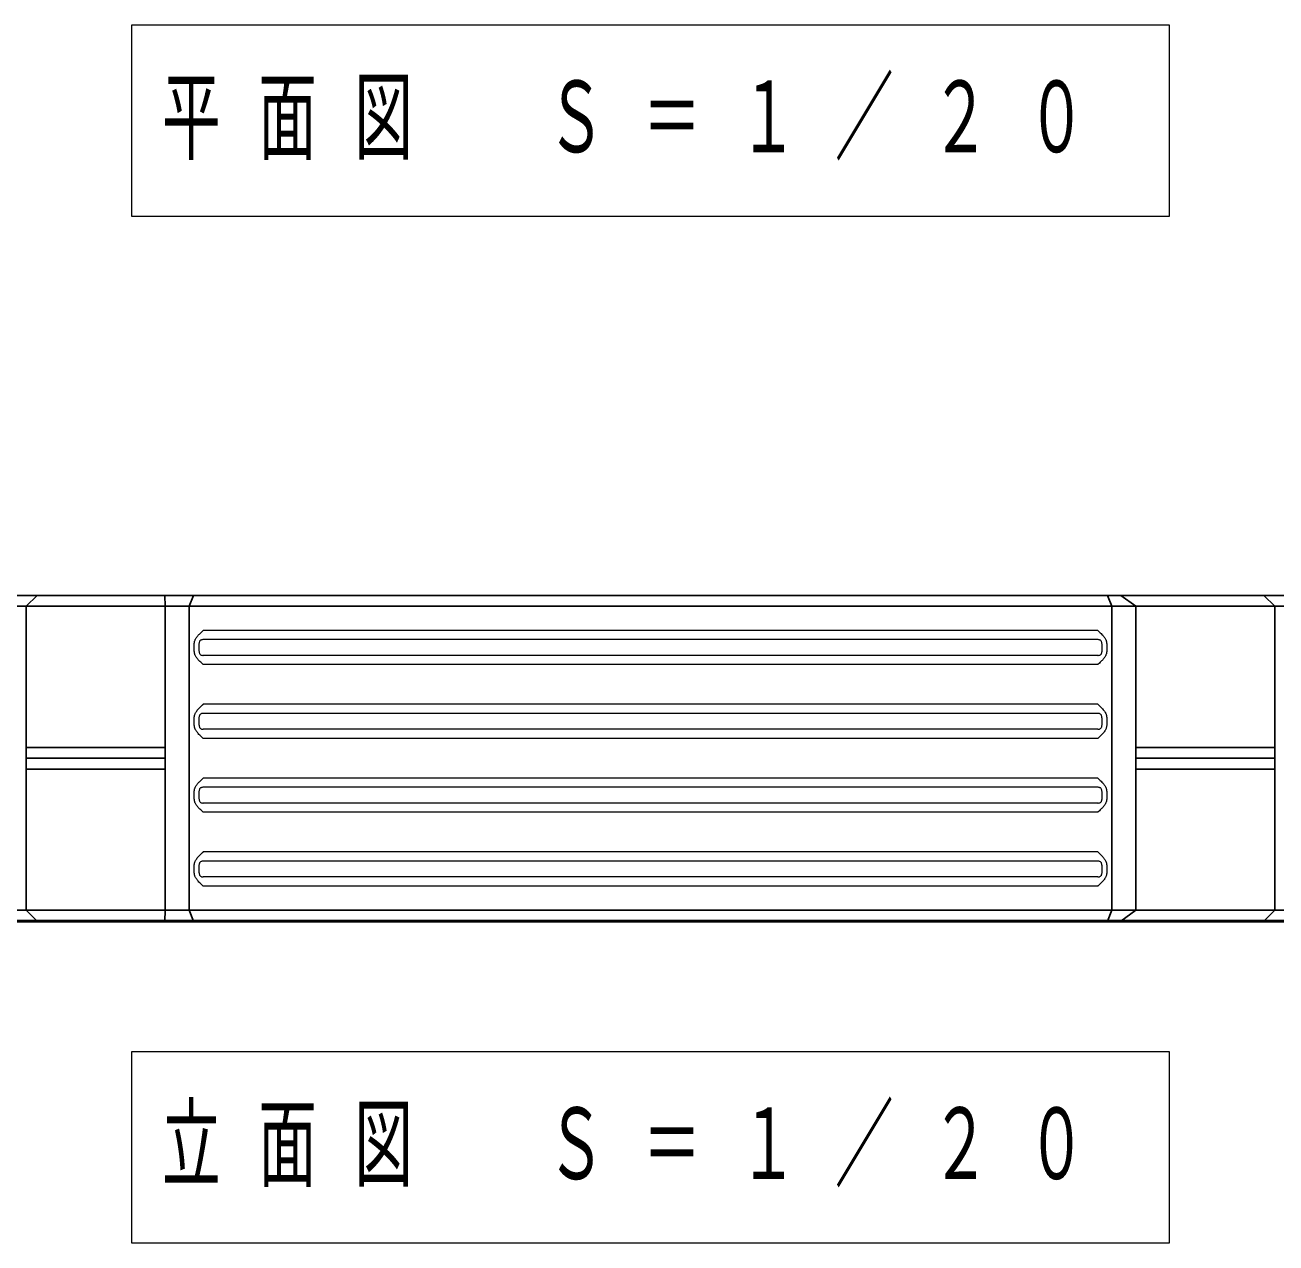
# Model space of a CAD drawing. Units: millimetres on the paper, with parts at other scales. Extents: x -385 to 0, y -12 to 267.
# Drawn here: x -300.4 to -242.7, y 72.7 to 128.8 of the extents above; entities that cross this region are included whole.
import ezdxf

# ---------------------------------------------------------------- set-up
doc = ezdxf.new("R2010")
doc.units = ezdxf.units.MM
doc.layers.add('1_20', color=131, linetype='Continuous', lineweight=13)
doc.styles.add('ＭＳ ゴシック', font='')
doc.styles.get('ＭＳ ゴシック').set_extended_font_data('MS Gothic')

msp = doc.modelspace()

# ---------------------------------------------------------------- linework, layer by layer
at = {"layer": '1_20', "color": 7}
for p, q in [((-295.458, 128.812), (-295.458, 120.012)), ((-247.658, 128.812), (-295.458, 128.812)), ((-247.658, 120.012), (-247.658, 128.812)), ((-295.458, 120.012), (-247.658, 120.012)), ((-295.458, 81.527), (-295.458, 72.727)), ((-247.658, 81.527), (-295.458, 81.527)), ((-247.658, 72.727), (-247.658, 81.527)), ((-295.458, 72.727), (-247.658, 72.727))]:
    msp.add_line(p, q, dxfattribs=at)
at = {"layer": '1_20', "color": 7, "lineweight": 25}
for p, q in [((-325.308, 102.047), (-217.808, 102.047)), ((-324.808, 102.547), (-218.308, 102.547)), ((-300.308, 102.047), (-299.808, 102.547)), ((-300.308, 88.047), (-300.308, 102.047)), ((-293.934, 102.547), (-293.907, 102.047)), ((-293.907, 88.047), (-293.907, 102.047)), ((-292.808, 102.047), (-292.601, 102.547)), ((-292.808, 88.047), (-292.808, 102.047)), ((-250.515, 102.547), (-250.308, 102.047)), ((-250.308, 88.047), (-250.308, 102.047)), ((-249.896, 102.547), (-249.21, 102.047)), ((-249.21, 88.047), (-249.21, 102.047)), ((-243.308, 102.547), (-242.808, 102.047)), ((-242.808, 88.047), (-242.808, 102.047)), ((-300.308, 95.547), (-293.907, 95.547)), ((-249.21, 95.547), (-242.808, 95.547)), ((-300.308, 95.047), (-293.907, 95.047)), ((-300.308, 94.547), (-293.907, 94.547)), ((-249.21, 95.047), (-242.808, 95.047)), ((-249.21, 94.547), (-242.808, 94.547)), ((-325.308, 88.047), (-217.808, 88.047)), ((-300.308, 88.047), (-299.808, 87.547)), ((-293.934, 87.547), (-293.907, 88.047)), ((-292.808, 88.047), (-292.601, 87.547)), ((-250.515, 87.547), (-250.308, 88.047)), ((-249.896, 87.547), (-249.21, 88.047)), ((-243.308, 87.547), (-242.808, 88.047)), ((-324.808, 87.547), (-218.308, 87.547))]:
    msp.add_line(p, q, dxfattribs=at)
at = {"layer": '1_20'}
for p, q in [((-292.168, 100.899), (-292.18, 100.913)), ((-250.958, 100.932), (-292.158, 100.932)), ((-250.958, 100.512), (-292.158, 100.512)), ((-292.583, 100.097), (-292.583, 100.197)), ((-292.347, 100.097), (-292.347, 100.197)), ((-250.958, 99.782), (-292.158, 99.782)), ((-250.77, 100.197), (-250.77, 100.097)), ((-250.534, 100.197), (-250.534, 100.097)), ((-250.958, 99.363), (-292.158, 99.363)), ((-250.949, 99.395), (-250.937, 99.382)), ((-292.168, 97.499), (-292.18, 97.513)), ((-250.958, 97.532), (-292.158, 97.532)), ((-250.958, 97.112), (-292.158, 97.112)), ((-292.583, 96.697), (-292.583, 96.797)), ((-292.347, 96.697), (-292.347, 96.797)), ((-250.958, 96.382), (-292.158, 96.382)), ((-250.77, 96.797), (-250.77, 96.697)), ((-250.534, 96.797), (-250.534, 96.697)), ((-250.958, 95.963), (-292.158, 95.963)), ((-292.168, 94.099), (-292.18, 94.113)), ((-250.958, 94.132), (-292.158, 94.132)), ((-292.583, 93.297), (-292.583, 93.397)), ((-292.347, 93.297), (-292.347, 93.397)), ((-250.958, 93.712), (-292.158, 93.712)), ((-250.77, 93.397), (-250.77, 93.297)), ((-250.534, 93.397), (-250.534, 93.297)), ((-250.958, 92.982), (-292.158, 92.982)), ((-250.958, 92.563), (-292.158, 92.563)), ((-250.949, 92.595), (-250.937, 92.582)), ((-292.169, 90.697), (-292.182, 90.712)), ((-250.958, 90.732), (-292.158, 90.732)), ((-292.583, 89.897), (-292.583, 89.997)), ((-292.347, 89.897), (-292.347, 89.997)), ((-250.958, 90.312), (-292.158, 90.312)), ((-250.77, 89.997), (-250.77, 89.897)), ((-250.534, 89.997), (-250.534, 89.897)), ((-250.958, 89.582), (-292.158, 89.582)), ((-250.958, 89.163), (-292.158, 89.163)), ((-250.949, 89.195), (-250.937, 89.182))]:
    msp.add_line(p, q, dxfattribs=at)
at = {"layer": '1_20', "color": 2, "lineweight": 50}
msp.add_line((-330.665, 87.547), (-212.452, 87.547), dxfattribs=at)
at = {"layer": '1_20'}
for points in [[(-292.485, 100.589), (-292.461, 100.623), (-292.437, 100.655), (-292.412, 100.686), (-292.387, 100.714), (-292.362, 100.741), (-292.337, 100.767), (-292.307, 100.797), (-292.277, 100.825), (-292.238, 100.861), (-292.158, 100.932)], [(-250.958, 100.932), (-250.876, 100.859), (-250.845, 100.83), (-250.798, 100.785), (-250.762, 100.749), (-250.727, 100.711), (-250.702, 100.683), (-250.678, 100.653), (-250.655, 100.622), (-250.632, 100.589)], [(-292.583, 100.197), (-292.582, 100.241), (-292.579, 100.287), (-292.574, 100.333), (-292.567, 100.379), (-292.557, 100.424), (-292.543, 100.469), (-292.535, 100.492), (-292.525, 100.514), (-292.516, 100.535), (-292.505, 100.555), (-292.485, 100.589)], [(-292.347, 100.197), (-292.346, 100.237), (-292.345, 100.277), (-292.343, 100.308), (-292.34, 100.338), (-292.335, 100.37), (-292.328, 100.401), (-292.323, 100.421), (-292.317, 100.439), (-292.31, 100.454), (-292.303, 100.469)], [(-292.158, 100.512), (-292.185, 100.511), (-292.212, 100.507), (-292.237, 100.501), (-292.261, 100.492), (-292.283, 100.482), (-292.303, 100.469)], [(-250.813, 100.469), (-250.833, 100.482), (-250.855, 100.492), (-250.88, 100.501), (-250.905, 100.507), (-250.931, 100.511), (-250.958, 100.512)], [(-250.813, 100.469), (-250.803, 100.445), (-250.794, 100.419), (-250.786, 100.392), (-250.782, 100.37), (-250.779, 100.348), (-250.775, 100.313), (-250.772, 100.277), (-250.77, 100.237), (-250.77, 100.197)], [(-250.632, 100.589), (-250.615, 100.561), (-250.599, 100.531), (-250.585, 100.5), (-250.577, 100.478), (-250.569, 100.456), (-250.557, 100.41), (-250.548, 100.365), (-250.541, 100.32), (-250.538, 100.289), (-250.536, 100.258), (-250.534, 100.197)], [(-292.485, 99.705), (-292.502, 99.734), (-292.518, 99.764), (-292.531, 99.795), (-292.54, 99.817), (-292.547, 99.839), (-292.56, 99.884), (-292.569, 99.93), (-292.576, 99.975), (-292.579, 100.006), (-292.581, 100.037), (-292.583, 100.097)], [(-292.158, 99.363), (-292.241, 99.436), (-292.272, 99.465), (-292.319, 99.51), (-292.355, 99.546), (-292.39, 99.584), (-292.414, 99.612), (-292.439, 99.642), (-292.462, 99.673), (-292.485, 99.705)], [(-292.303, 99.826), (-292.314, 99.85), (-292.323, 99.876), (-292.33, 99.903), (-292.335, 99.924), (-292.338, 99.947), (-292.342, 99.982), (-292.345, 100.018), (-292.346, 100.058), (-292.347, 100.097)], [(-292.303, 99.826), (-292.283, 99.813), (-292.261, 99.802), (-292.237, 99.794), (-292.212, 99.788), (-292.185, 99.784), (-292.158, 99.782)], [(-250.958, 99.782), (-250.931, 99.784), (-250.905, 99.788), (-250.88, 99.794), (-250.855, 99.802), (-250.833, 99.813), (-250.813, 99.826)], [(-250.632, 99.705), (-250.656, 99.671), (-250.68, 99.639), (-250.705, 99.609), (-250.73, 99.581), (-250.755, 99.553), (-250.78, 99.527), (-250.81, 99.498), (-250.839, 99.47), (-250.879, 99.433), (-250.958, 99.363)], [(-250.77, 100.097), (-250.77, 100.058), (-250.772, 100.018), (-250.774, 99.987), (-250.777, 99.957), (-250.782, 99.925), (-250.789, 99.894), (-250.794, 99.874), (-250.8, 99.856), (-250.806, 99.841), (-250.813, 99.826)], [(-250.534, 100.097), (-250.535, 100.054), (-250.538, 100.008), (-250.543, 99.962), (-250.55, 99.916), (-250.56, 99.871), (-250.574, 99.826), (-250.582, 99.803), (-250.591, 99.78), (-250.601, 99.76), (-250.611, 99.74), (-250.632, 99.705)], [(-292.485, 97.189), (-292.461, 97.223), (-292.437, 97.255), (-292.412, 97.286), (-292.387, 97.314), (-292.362, 97.341), (-292.337, 97.367), (-292.307, 97.397), (-292.277, 97.425), (-292.238, 97.461), (-292.158, 97.532)], [(-250.958, 97.532), (-250.876, 97.459), (-250.815, 97.402), (-250.784, 97.371), (-250.743, 97.329), (-250.702, 97.283), (-250.667, 97.238), (-250.649, 97.214), (-250.632, 97.189)], [(-292.583, 96.797), (-292.582, 96.841), (-292.579, 96.887), (-292.574, 96.933), (-292.567, 96.979), (-292.557, 97.024), (-292.543, 97.069), (-292.535, 97.092), (-292.525, 97.114), (-292.516, 97.135), (-292.505, 97.155), (-292.485, 97.189)], [(-292.347, 96.797), (-292.346, 96.837), (-292.345, 96.877), (-292.343, 96.908), (-292.34, 96.938), (-292.335, 96.97), (-292.328, 97.001), (-292.323, 97.021), (-292.317, 97.039), (-292.31, 97.054), (-292.303, 97.069)], [(-292.158, 97.112), (-292.185, 97.111), (-292.212, 97.107), (-292.237, 97.101), (-292.261, 97.092), (-292.283, 97.082), (-292.303, 97.069)], [(-250.813, 97.069), (-250.833, 97.082), (-250.855, 97.092), (-250.88, 97.101), (-250.905, 97.107), (-250.931, 97.111), (-250.958, 97.112)], [(-250.813, 97.069), (-250.802, 97.043), (-250.793, 97.016), (-250.785, 96.987), (-250.781, 96.964), (-250.778, 96.94), (-250.773, 96.891), (-250.771, 96.844), (-250.77, 96.797)], [(-250.632, 97.189), (-250.61, 97.153), (-250.591, 97.114), (-250.576, 97.075), (-250.568, 97.05), (-250.561, 97.025), (-250.549, 96.975), (-250.541, 96.922), (-250.536, 96.868), (-250.535, 96.833), (-250.534, 96.797)], [(-292.485, 96.305), (-292.502, 96.334), (-292.518, 96.364), (-292.531, 96.395), (-292.54, 96.417), (-292.547, 96.439), (-292.56, 96.484), (-292.569, 96.53), (-292.576, 96.575), (-292.579, 96.606), (-292.581, 96.637), (-292.583, 96.697)], [(-292.158, 95.963), (-292.241, 96.036), (-292.272, 96.065), (-292.319, 96.11), (-292.355, 96.146), (-292.39, 96.184), (-292.414, 96.212), (-292.439, 96.242), (-292.462, 96.273), (-292.485, 96.305)], [(-292.303, 96.426), (-292.314, 96.45), (-292.323, 96.476), (-292.33, 96.503), (-292.335, 96.524), (-292.338, 96.547), (-292.342, 96.582), (-292.345, 96.618), (-292.346, 96.658), (-292.347, 96.697)], [(-292.303, 96.426), (-292.283, 96.413), (-292.261, 96.402), (-292.237, 96.394), (-292.212, 96.388), (-292.185, 96.384), (-292.158, 96.382)], [(-250.958, 96.382), (-250.931, 96.384), (-250.905, 96.388), (-250.88, 96.394), (-250.855, 96.402), (-250.833, 96.413), (-250.813, 96.426)], [(-250.632, 96.305), (-250.662, 96.263), (-250.684, 96.234), (-250.706, 96.208), (-250.728, 96.182), (-250.773, 96.135), (-250.802, 96.105), (-250.832, 96.076), (-250.872, 96.04), (-250.958, 95.963)], [(-250.77, 96.697), (-250.771, 96.636), (-250.773, 96.606), (-250.775, 96.576), (-250.779, 96.547), (-250.783, 96.519), (-250.791, 96.486), (-250.801, 96.455), (-250.813, 96.426)], [(-250.534, 96.697), (-250.534, 96.672), (-250.537, 96.616), (-250.543, 96.56), (-250.547, 96.532), (-250.553, 96.504), (-250.558, 96.479), (-250.565, 96.455), (-250.575, 96.422), (-250.587, 96.39), (-250.601, 96.359), (-250.616, 96.332), (-250.632, 96.305)], [(-292.485, 93.789), (-292.461, 93.823), (-292.437, 93.855), (-292.412, 93.886), (-292.387, 93.914), (-292.362, 93.941), (-292.337, 93.967), (-292.307, 93.997), (-292.277, 94.025), (-292.238, 94.061), (-292.158, 94.132)], [(-250.958, 94.132), (-250.876, 94.059), (-250.845, 94.03), (-250.798, 93.985), (-250.762, 93.949), (-250.727, 93.911), (-250.702, 93.883), (-250.678, 93.853), (-250.655, 93.822), (-250.632, 93.789)], [(-292.583, 93.397), (-292.582, 93.441), (-292.579, 93.487), (-292.574, 93.533), (-292.567, 93.579), (-292.557, 93.624), (-292.543, 93.669), (-292.535, 93.692), (-292.525, 93.714), (-292.516, 93.735), (-292.505, 93.755), (-292.485, 93.789)], [(-292.347, 93.397), (-292.346, 93.437), (-292.345, 93.477), (-292.343, 93.508), (-292.34, 93.538), (-292.335, 93.57), (-292.328, 93.601), (-292.323, 93.621), (-292.317, 93.639), (-292.31, 93.654), (-292.303, 93.669)], [(-292.158, 93.712), (-292.185, 93.711), (-292.212, 93.707), (-292.237, 93.701), (-292.261, 93.692), (-292.283, 93.682), (-292.303, 93.669)], [(-250.813, 93.669), (-250.833, 93.682), (-250.855, 93.692), (-250.88, 93.701), (-250.905, 93.707), (-250.931, 93.711), (-250.958, 93.712)], [(-250.813, 93.669), (-250.803, 93.645), (-250.794, 93.619), (-250.786, 93.592), (-250.782, 93.57), (-250.779, 93.548), (-250.775, 93.513), (-250.772, 93.477), (-250.77, 93.437), (-250.77, 93.397)], [(-250.632, 93.789), (-250.615, 93.761), (-250.599, 93.731), (-250.585, 93.7), (-250.577, 93.678), (-250.569, 93.656), (-250.557, 93.61), (-250.548, 93.565), (-250.541, 93.52), (-250.538, 93.489), (-250.536, 93.458), (-250.534, 93.397)], [(-292.485, 92.905), (-292.502, 92.934), (-292.518, 92.964), (-292.531, 92.995), (-292.54, 93.017), (-292.547, 93.039), (-292.56, 93.084), (-292.569, 93.13), (-292.576, 93.175), (-292.579, 93.206), (-292.581, 93.237), (-292.583, 93.297)], [(-292.158, 92.563), (-292.241, 92.636), (-292.272, 92.665), (-292.319, 92.71), (-292.355, 92.746), (-292.39, 92.784), (-292.414, 92.812), (-292.439, 92.842), (-292.462, 92.873), (-292.485, 92.905)], [(-292.303, 93.026), (-292.314, 93.05), (-292.323, 93.076), (-292.33, 93.103), (-292.335, 93.124), (-292.338, 93.147), (-292.342, 93.182), (-292.345, 93.218), (-292.346, 93.258), (-292.347, 93.297)], [(-292.303, 93.026), (-292.283, 93.013), (-292.261, 93.002), (-292.237, 92.994), (-292.212, 92.988), (-292.185, 92.984), (-292.158, 92.982)], [(-250.958, 92.982), (-250.931, 92.984), (-250.905, 92.988), (-250.88, 92.994), (-250.855, 93.002), (-250.833, 93.013), (-250.813, 93.026)], [(-250.632, 92.905), (-250.656, 92.871), (-250.68, 92.839), (-250.705, 92.809), (-250.73, 92.781), (-250.755, 92.753), (-250.78, 92.727), (-250.81, 92.698), (-250.839, 92.67), (-250.879, 92.633), (-250.958, 92.563)], [(-250.77, 93.297), (-250.77, 93.258), (-250.772, 93.218), (-250.774, 93.187), (-250.777, 93.157), (-250.782, 93.125), (-250.789, 93.094), (-250.794, 93.074), (-250.8, 93.056), (-250.806, 93.041), (-250.813, 93.026)], [(-250.534, 93.297), (-250.535, 93.254), (-250.538, 93.208), (-250.543, 93.162), (-250.55, 93.116), (-250.56, 93.071), (-250.574, 93.026), (-250.582, 93.003), (-250.591, 92.98), (-250.601, 92.96), (-250.611, 92.94), (-250.632, 92.905)], [(-292.485, 90.389), (-292.461, 90.423), (-292.437, 90.455), (-292.412, 90.486), (-292.387, 90.514), (-292.362, 90.541), (-292.337, 90.567), (-292.307, 90.597), (-292.277, 90.625), (-292.238, 90.661), (-292.158, 90.732)], [(-250.958, 90.732), (-250.876, 90.659), (-250.845, 90.63), (-250.798, 90.585), (-250.762, 90.549), (-250.727, 90.511), (-250.702, 90.483), (-250.678, 90.453), (-250.655, 90.422), (-250.632, 90.389)], [(-292.583, 89.997), (-292.582, 90.041), (-292.579, 90.087), (-292.574, 90.133), (-292.567, 90.179), (-292.557, 90.224), (-292.543, 90.269), (-292.535, 90.292), (-292.525, 90.314), (-292.516, 90.335), (-292.505, 90.355), (-292.485, 90.389)], [(-292.485, 89.505), (-292.502, 89.534), (-292.518, 89.564), (-292.531, 89.595), (-292.54, 89.617), (-292.547, 89.639), (-292.56, 89.684), (-292.569, 89.73), (-292.576, 89.775), (-292.579, 89.806), (-292.581, 89.837), (-292.583, 89.897)], [(-292.347, 89.997), (-292.346, 90.037), (-292.345, 90.077), (-292.343, 90.108), (-292.34, 90.138), (-292.335, 90.17), (-292.328, 90.201), (-292.323, 90.221), (-292.317, 90.239), (-292.31, 90.254), (-292.303, 90.269)], [(-292.303, 89.626), (-292.314, 89.65), (-292.323, 89.676), (-292.33, 89.703), (-292.335, 89.724), (-292.338, 89.747), (-292.342, 89.782), (-292.345, 89.818), (-292.346, 89.858), (-292.347, 89.897)], [(-292.158, 90.312), (-292.185, 90.311), (-292.212, 90.307), (-292.237, 90.301), (-292.261, 90.292), (-292.283, 90.282), (-292.303, 90.269)], [(-250.813, 90.269), (-250.833, 90.282), (-250.855, 90.292), (-250.88, 90.301), (-250.905, 90.307), (-250.931, 90.311), (-250.958, 90.312)], [(-250.813, 90.269), (-250.803, 90.245), (-250.794, 90.219), (-250.786, 90.192), (-250.782, 90.17), (-250.779, 90.148), (-250.775, 90.113), (-250.772, 90.077), (-250.77, 90.037), (-250.77, 89.997)], [(-250.77, 89.897), (-250.77, 89.858), (-250.772, 89.818), (-250.774, 89.787), (-250.777, 89.757), (-250.782, 89.725), (-250.789, 89.694), (-250.794, 89.674), (-250.8, 89.656), (-250.806, 89.641), (-250.813, 89.626)], [(-250.632, 90.389), (-250.615, 90.361), (-250.599, 90.331), (-250.585, 90.3), (-250.577, 90.278), (-250.569, 90.256), (-250.557, 90.21), (-250.548, 90.165), (-250.541, 90.12), (-250.538, 90.089), (-250.536, 90.058), (-250.534, 89.997)], [(-250.534, 89.897), (-250.535, 89.854), (-250.538, 89.808), (-250.543, 89.762), (-250.55, 89.716), (-250.56, 89.671), (-250.574, 89.626), (-250.582, 89.603), (-250.591, 89.58), (-250.601, 89.56), (-250.611, 89.54), (-250.632, 89.505)], [(-292.158, 89.163), (-292.241, 89.236), (-292.272, 89.265), (-292.319, 89.31), (-292.355, 89.346), (-292.39, 89.384), (-292.414, 89.412), (-292.439, 89.442), (-292.462, 89.473), (-292.485, 89.505)], [(-292.303, 89.626), (-292.283, 89.613), (-292.261, 89.602), (-292.237, 89.594), (-292.212, 89.588), (-292.185, 89.584), (-292.158, 89.582)], [(-250.958, 89.582), (-250.931, 89.584), (-250.905, 89.588), (-250.88, 89.594), (-250.855, 89.602), (-250.833, 89.613), (-250.813, 89.626)], [(-250.632, 89.505), (-250.656, 89.471), (-250.68, 89.439), (-250.705, 89.409), (-250.73, 89.381), (-250.755, 89.353), (-250.78, 89.327), (-250.81, 89.298), (-250.839, 89.27), (-250.879, 89.233), (-250.958, 89.163)]]:
    msp.add_lwpolyline(points, dxfattribs=at)

# ---------------------------------------------------------------- texts
at = {"layer": '1_20', "color": 7, "char_height": 3.299, "attachment_point": 4, "style": 'ＭＳ ゴシック'}
for s, insert in [('\\T1.64;\\W0.6;平面図\u3000Ｓ＝１／２０', (-294.058, 124.412)), ('\\T1.64;\\W0.6;立面図\u3000Ｓ＝１／２０', (-294.058, 77.127))]:
    msp.add_mtext(s, dxfattribs=dict(at, insert=insert))

doc.saveas('drawing.dxf')
